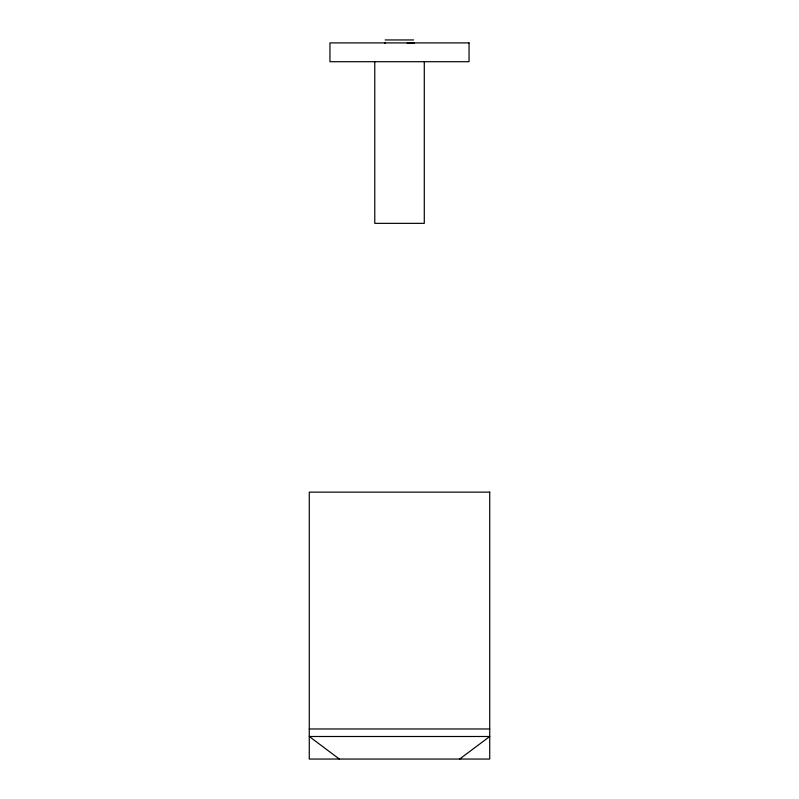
<?xml version="1.0" encoding="UTF-8"?>
<svg xmlns="http://www.w3.org/2000/svg" width="799" height="799" viewBox="0 0 799 799"><rect width="100%" height="100%" fill="white"/><g stroke="black" fill="none" stroke-linecap="round" stroke-linejoin="round"><path stroke-width="1.2" d="M459.645 759.05L489.727 736.498L309.273 736.498L339.355 759.05M385.188 39.95L413.612 39.95M384.639 43.146L385.527 43.146M407.1 43.146L414.192 43.146M309.273 728.978L489.727 728.978M424.289 61.653L424.289 223.35L374.771 223.35L374.771 61.653M469.043 42.906L329.957 42.906L329.957 61.703L469.043 61.703L469.043 42.906M489.727 492.144L309.273 492.144L309.273 759.05L489.727 759.05L489.727 492.144"/></g></svg>
